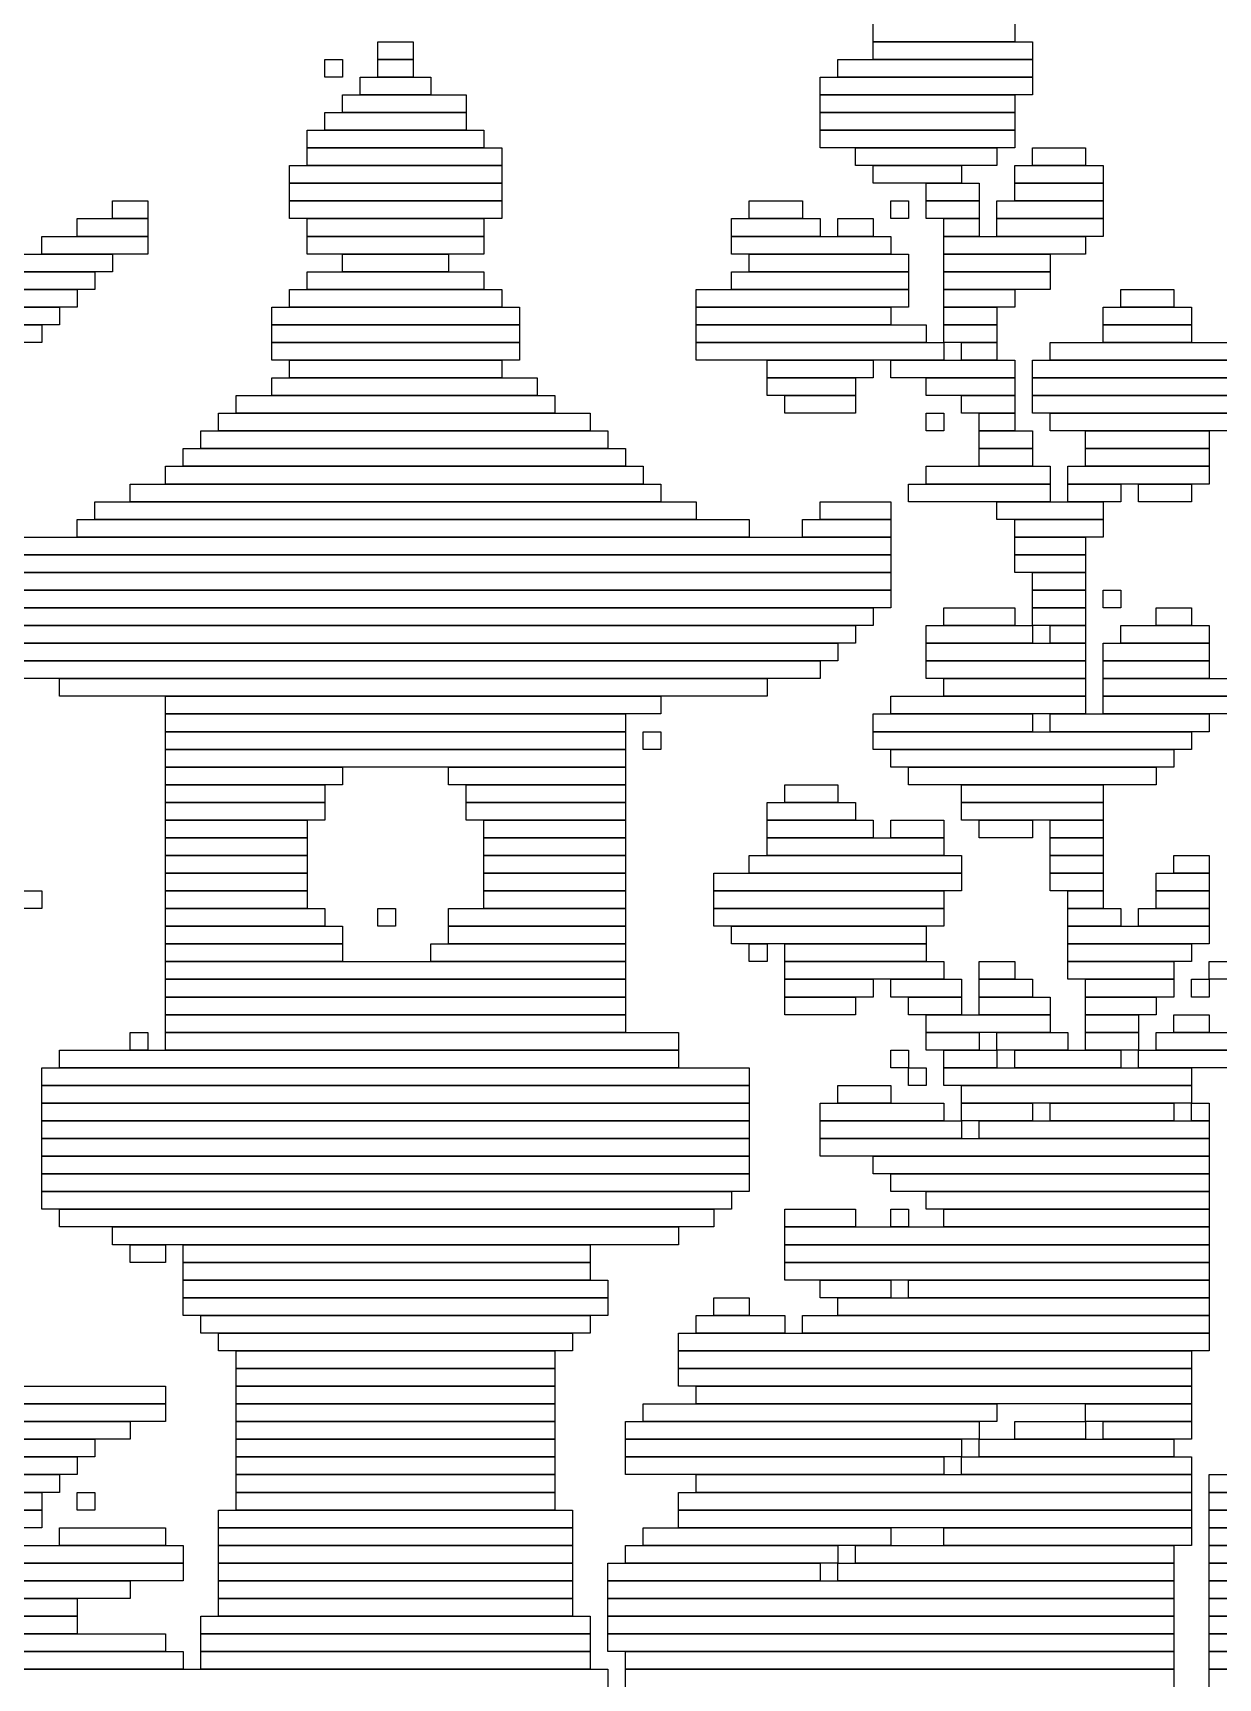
# Model space of a CAD drawing. Extents: x 292 to 731, y 307 to 718.
# Drawn here: x 350.5 to 417.5, y 429.5 to 522.5 of the extents above; entities that cross this region are included whole.
import ezdxf

# ---------------------------------------------------------------- set-up
doc = ezdxf.new("R2010")
doc.units = 0

msp = doc.modelspace()

# ---------------------------------------------------------------- linework, layer by layer
for p, q in [((398, 522), (398, 523)), ((406, 523), (406, 522)), ((370, 522), (372, 522)), ((370, 521), (370, 522)), ((372, 522), (372, 521)), ((406, 522), (398, 522)), ((398, 522), (407, 522)), ((398, 521), (398, 522)), ((407, 522), (407, 521)), ((367, 521), (368, 521)), ((367, 520), (367, 521)), ((368, 521), (368, 520)), ((372, 521), (370, 521)), ((370, 521), (372, 521)), ((370, 520), (370, 521)), ((372, 521), (372, 520)), ((396, 521), (407, 521)), ((396, 520), (396, 521)), ((407, 521), (398, 521)), ((407, 521), (407, 520)), ((368, 520), (367, 520)), ((369, 520), (373, 520)), ((369, 519), (369, 520)), ((372, 520), (370, 520)), ((373, 520), (373, 519)), ((395, 520), (407, 520)), ((395, 519), (395, 520)), ((407, 520), (396, 520)), ((407, 520), (407, 519)), ((368, 519), (375, 519)), ((368, 518), (368, 519)), ((373, 519), (369, 519)), ((375, 519), (375, 518)), ((407, 519), (395, 519)), ((395, 519), (406, 519)), ((395, 518), (395, 519)), ((406, 519), (406, 518)), ((367, 518), (375, 518)), ((367, 517), (367, 518)), ((375, 518), (368, 518)), ((375, 518), (375, 517)), ((406, 518), (395, 518)), ((395, 518), (406, 518)), ((395, 517), (395, 518)), ((406, 518), (406, 517)), ((366, 517), (376, 517)), ((366, 516), (366, 517)), ((375, 517), (367, 517)), ((376, 517), (376, 516)), ((406, 517), (395, 517)), ((395, 517), (406, 517)), ((395, 516), (395, 517)), ((406, 517), (406, 516)), ((376, 516), (366, 516)), ((366, 516), (377, 516)), ((366, 515), (366, 516)), ((377, 516), (377, 515)), ((406, 516), (395, 516)), ((397, 516), (405, 516)), ((397, 515), (397, 516)), ((405, 516), (405, 515)), ((407, 516), (410, 516)), ((407, 515), (407, 516)), ((410, 516), (410, 515)), ((365, 515), (377, 515)), ((365, 514), (365, 515)), ((377, 515), (366, 515)), ((377, 515), (377, 514)), ((405, 515), (397, 515)), ((398, 515), (403, 515)), ((398, 514), (398, 515)), ((403, 515), (403, 514)), ((406, 515), (411, 515)), ((406, 514), (406, 515)), ((410, 515), (407, 515)), ((411, 515), (411, 514)), ((377, 514), (365, 514)), ((365, 514), (377, 514)), ((365, 513), (365, 514)), ((377, 514), (377, 513)), ((403, 514), (398, 514)), ((401, 514), (404, 514)), ((401, 513), (401, 514)), ((404, 514), (404, 513)), ((411, 514), (406, 514)), ((406, 514), (411, 514)), ((406, 513), (406, 514)), ((411, 514), (411, 513)), ((355, 513), (357, 513)), ((355, 512), (355, 513)), ((357, 513), (357, 512)), ((377, 513), (365, 513)), ((365, 513), (377, 513)), ((365, 512), (365, 513)), ((377, 513), (377, 512)), ((391, 513), (394, 513)), ((391, 512), (391, 513)), ((394, 513), (394, 512)), ((399, 513), (400, 513)), ((399, 512), (399, 513)), ((400, 513), (400, 512)), ((404, 513), (401, 513)), ((401, 513), (404, 513)), ((401, 512), (401, 513)), ((404, 513), (404, 512)), ((405, 513), (411, 513)), ((405, 512), (405, 513)), ((411, 513), (406, 513)), ((411, 513), (411, 512)), ((353, 512), (357, 512)), ((353, 511), (353, 512)), ((357, 512), (355, 512)), ((357, 512), (357, 511)), ((377, 512), (365, 512)), ((366, 512), (376, 512)), ((366, 511), (366, 512)), ((376, 512), (376, 511)), ((390, 512), (395, 512)), ((390, 511), (390, 512)), ((394, 512), (391, 512)), ((395, 512), (395, 511)), ((396, 512), (398, 512)), ((396, 511), (396, 512)), ((398, 512), (398, 511)), ((400, 512), (399, 512)), ((404, 512), (401, 512)), ((402, 512), (404, 512)), ((402, 511), (402, 512)), ((404, 512), (404, 511)), ((411, 512), (405, 512)), ((405, 512), (411, 512)), ((405, 511), (405, 512)), ((411, 512), (411, 511)), ((351, 511), (357, 511)), ((351, 510), (351, 511)), ((357, 511), (353, 511)), ((357, 511), (357, 510)), ((376, 511), (366, 511)), ((366, 511), (376, 511)), ((366, 510), (366, 511)), ((376, 511), (376, 510)), ((395, 511), (390, 511)), ((390, 511), (399, 511)), ((390, 510), (390, 511)), ((398, 511), (396, 511)), ((399, 511), (399, 510)), ((404, 511), (402, 511)), ((402, 511), (410, 511)), ((402, 510), (402, 511)), ((411, 511), (405, 511)), ((410, 511), (410, 510)), ((349, 510), (355, 510)), ((357, 510), (351, 510)), ((355, 510), (355, 509)), ((376, 510), (366, 510)), ((368, 510), (374, 510)), ((368, 509), (368, 510)), ((374, 510), (374, 509)), ((399, 510), (390, 510)), ((391, 510), (400, 510)), ((391, 509), (391, 510)), ((400, 510), (400, 509)), ((410, 510), (402, 510)), ((402, 510), (408, 510)), ((402, 509), (402, 510)), ((408, 510), (408, 509)), ((347, 509), (354, 509)), ((355, 509), (349, 509)), ((354, 509), (354, 508)), ((366, 509), (376, 509)), ((366, 508), (366, 509)), ((374, 509), (368, 509)), ((376, 509), (376, 508)), ((390, 509), (400, 509)), ((390, 508), (390, 509)), ((400, 509), (391, 509)), ((400, 509), (400, 508)), ((408, 509), (402, 509)), ((402, 509), (408, 509)), ((402, 508), (402, 509)), ((408, 509), (408, 508)), ((345, 508), (353, 508)), ((354, 508), (347, 508)), ((353, 508), (353, 507)), ((365, 508), (377, 508)), ((365, 507), (365, 508)), ((376, 508), (366, 508)), ((377, 508), (377, 507)), ((388, 508), (400, 508)), ((388, 507), (388, 508)), ((400, 508), (390, 508)), ((400, 508), (400, 507)), ((408, 508), (402, 508)), ((402, 508), (406, 508)), ((402, 507), (402, 508)), ((406, 508), (406, 507)), ((412, 508), (415, 508)), ((412, 507), (412, 508)), ((415, 508), (415, 507)), ((344, 507), (352, 507)), ((353, 507), (345, 507)), ((352, 507), (352, 506)), ((364, 507), (378, 507)), ((364, 506), (364, 507)), ((377, 507), (365, 507)), ((378, 507), (378, 506)), ((400, 507), (388, 507)), ((388, 507), (399, 507)), ((388, 506), (388, 507)), ((399, 507), (399, 506)), ((406, 507), (402, 507)), ((402, 507), (405, 507)), ((402, 506), (402, 507)), ((405, 507), (405, 506)), ((411, 507), (416, 507)), ((411, 506), (411, 507)), ((415, 507), (412, 507)), ((416, 507), (416, 506)), ((352, 506), (344, 506)), ((344, 506), (351, 506)), ((351, 506), (351, 505)), ((378, 506), (364, 506)), ((364, 506), (378, 506)), ((364, 505), (364, 506)), ((378, 506), (378, 505)), ((399, 506), (388, 506)), ((388, 506), (401, 506)), ((388, 505), (388, 506)), ((401, 506), (401, 505)), ((405, 506), (402, 506)), ((402, 506), (405, 506)), ((402, 505), (402, 506)), ((405, 506), (405, 505)), ((416, 506), (411, 506)), ((411, 506), (416, 506)), ((411, 505), (411, 506)), ((416, 506), (416, 505)), ((351, 505), (344, 505)), ((378, 505), (364, 505)), ((364, 505), (378, 505)), ((364, 504), (364, 505)), ((378, 505), (378, 504)), ((401, 505), (388, 505)), ((388, 505), (402, 505)), ((388, 504), (388, 505)), ((405, 505), (402, 505)), ((402, 505), (402, 504)), ((403, 505), (405, 505)), ((403, 504), (403, 505)), ((405, 505), (405, 504)), ((408, 505), (419, 505)), ((408, 504), (408, 505)), ((416, 505), (411, 505)), ((378, 504), (364, 504)), ((365, 504), (377, 504)), ((365, 503), (365, 504)), ((377, 504), (377, 503)), ((402, 504), (388, 504)), ((392, 504), (398, 504)), ((392, 503), (392, 504)), ((398, 504), (398, 503)), ((399, 504), (406, 504)), ((399, 503), (399, 504)), ((405, 504), (403, 504)), ((406, 504), (406, 503)), ((407, 504), (420, 504)), ((407, 503), (407, 504)), ((419, 504), (408, 504)), ((364, 503), (379, 503)), ((364, 502), (364, 503)), ((377, 503), (365, 503)), ((379, 503), (379, 502)), ((398, 503), (392, 503)), ((392, 503), (397, 503)), ((392, 502), (392, 503)), ((397, 503), (397, 502)), ((406, 503), (399, 503)), ((401, 503), (406, 503)), ((401, 502), (401, 503)), ((406, 503), (406, 502)), ((420, 503), (407, 503)), ((407, 503), (420, 503)), ((407, 502), (407, 503)), ((362, 502), (380, 502)), ((362, 501), (362, 502)), ((379, 502), (364, 502)), ((380, 502), (380, 501)), ((397, 502), (392, 502)), ((393, 502), (397, 502)), ((393, 501), (393, 502)), ((397, 502), (397, 501)), ((406, 502), (401, 502)), ((403, 502), (406, 502)), ((403, 501), (403, 502)), ((406, 502), (406, 501)), ((420, 502), (407, 502)), ((407, 502), (420, 502)), ((407, 501), (407, 502)), ((361, 501), (382, 501)), ((361, 500), (361, 501)), ((380, 501), (362, 501)), ((382, 501), (382, 500)), ((397, 501), (393, 501)), ((401, 501), (402, 501)), ((401, 500), (401, 501)), ((402, 501), (402, 500)), ((406, 501), (403, 501)), ((404, 501), (406, 501)), ((404, 500), (404, 501)), ((406, 501), (406, 500)), ((420, 501), (407, 501)), ((408, 501), (419, 501)), ((408, 500), (408, 501)), ((360, 500), (383, 500)), ((360, 499), (360, 500)), ((382, 500), (361, 500)), ((383, 500), (383, 499)), ((402, 500), (401, 500)), ((406, 500), (404, 500)), ((404, 500), (407, 500)), ((404, 499), (404, 500)), ((407, 500), (407, 499)), ((419, 500), (408, 500)), ((410, 500), (417, 500)), ((410, 499), (410, 500)), ((417, 500), (417, 499)), ((359, 499), (384, 499)), ((359, 498), (359, 499)), ((383, 499), (360, 499)), ((384, 499), (384, 498)), ((407, 499), (404, 499)), ((404, 499), (407, 499)), ((404, 498), (404, 499)), ((407, 499), (407, 498)), ((417, 499), (410, 499)), ((410, 499), (417, 499)), ((410, 498), (410, 499)), ((417, 499), (417, 498)), ((358, 498), (385, 498)), ((358, 497), (358, 498)), ((384, 498), (359, 498)), ((385, 498), (385, 497)), ((401, 498), (408, 498)), ((401, 497), (401, 498)), ((407, 498), (404, 498)), ((408, 498), (408, 497)), ((409, 498), (417, 498)), ((409, 497), (409, 498)), ((417, 498), (410, 498)), ((417, 498), (417, 497)), ((356, 497), (386, 497)), ((356, 496), (356, 497)), ((385, 497), (358, 497)), ((386, 497), (386, 496)), ((400, 497), (408, 497)), ((400, 496), (400, 497)), ((408, 497), (401, 497)), ((408, 497), (408, 496)), ((417, 497), (409, 497)), ((409, 497), (412, 497)), ((409, 496), (409, 497)), ((412, 497), (412, 496)), ((413, 497), (416, 497)), ((413, 496), (413, 497)), ((416, 497), (416, 496)), ((354, 496), (388, 496)), ((354, 495), (354, 496)), ((386, 496), (356, 496)), ((388, 496), (388, 495)), ((395, 496), (399, 496)), ((395, 495), (395, 496)), ((399, 496), (399, 495)), ((408, 496), (400, 496)), ((405, 496), (411, 496)), ((405, 495), (405, 496)), ((412, 496), (409, 496)), ((411, 496), (411, 495)), ((416, 496), (413, 496)), ((353, 495), (391, 495)), ((353, 494), (353, 495)), ((388, 495), (354, 495)), ((391, 495), (391, 494)), ((394, 495), (399, 495)), ((394, 494), (394, 495)), ((399, 495), (395, 495)), ((399, 495), (399, 494)), ((411, 495), (405, 495)), ((406, 495), (411, 495)), ((406, 494), (406, 495)), ((411, 495), (411, 494)), ((342, 494), (399, 494)), ((391, 494), (353, 494)), ((399, 494), (394, 494)), ((399, 494), (399, 493)), ((411, 494), (406, 494)), ((406, 494), (410, 494)), ((406, 493), (406, 494)), ((410, 494), (410, 493)), ((399, 493), (342, 493)), ((342, 493), (399, 493)), ((399, 493), (399, 492)), ((410, 493), (406, 493)), ((406, 493), (410, 493)), ((406, 492), (406, 493)), ((410, 493), (410, 492)), ((399, 492), (342, 492)), ((343, 492), (399, 492)), ((399, 492), (399, 491)), ((410, 492), (406, 492)), ((407, 492), (410, 492)), ((407, 491), (407, 492)), ((410, 492), (410, 491)), ((399, 491), (343, 491)), ((343, 491), (399, 491)), ((399, 491), (399, 490)), ((410, 491), (407, 491)), ((407, 491), (410, 491)), ((407, 490), (407, 491)), ((410, 491), (410, 490)), ((411, 491), (412, 491)), ((411, 490), (411, 491)), ((412, 491), (412, 490)), ((399, 490), (343, 490)), ((344, 490), (398, 490)), ((398, 490), (398, 489)), ((402, 490), (406, 490)), ((402, 489), (402, 490)), ((406, 490), (406, 489)), ((410, 490), (407, 490)), ((407, 490), (410, 490)), ((407, 489), (407, 490)), ((410, 490), (410, 489)), ((412, 490), (411, 490)), ((414, 490), (416, 490)), ((414, 489), (414, 490)), ((416, 490), (416, 489)), ((398, 489), (344, 489)), ((344, 489), (397, 489)), ((397, 489), (397, 488)), ((401, 489), (407, 489)), ((401, 488), (401, 489)), ((406, 489), (402, 489)), ((410, 489), (407, 489)), ((407, 489), (407, 488)), ((408, 489), (410, 489)), ((408, 488), (408, 489)), ((410, 489), (410, 488)), ((412, 489), (417, 489)), ((412, 488), (412, 489)), ((416, 489), (414, 489)), ((417, 489), (417, 488)), ((397, 488), (344, 488)), ((345, 488), (396, 488)), ((396, 488), (396, 487)), ((407, 488), (401, 488)), ((401, 488), (410, 488)), ((401, 487), (401, 488)), ((410, 488), (408, 488)), ((410, 488), (410, 487)), ((411, 488), (417, 488)), ((411, 487), (411, 488)), ((417, 488), (412, 488)), ((417, 488), (417, 487)), ((396, 487), (345, 487)), ((347, 487), (395, 487)), ((395, 487), (395, 486)), ((410, 487), (401, 487)), ((401, 487), (410, 487)), ((401, 486), (401, 487)), ((410, 487), (410, 486)), ((417, 487), (411, 487)), ((411, 487), (417, 487)), ((411, 486), (411, 487)), ((417, 487), (417, 486)), ((395, 486), (347, 486)), ((352, 486), (392, 486)), ((352, 485), (352, 486)), ((392, 486), (392, 485)), ((410, 486), (401, 486)), ((402, 486), (410, 486)), ((402, 485), (402, 486)), ((410, 486), (410, 485)), ((417, 486), (411, 486)), ((411, 486), (418, 486)), ((411, 485), (411, 486)), ((392, 485), (352, 485)), ((358, 485), (386, 485)), ((358, 484), (358, 485)), ((386, 485), (386, 484)), ((399, 485), (410, 485)), ((399, 484), (399, 485)), ((410, 485), (402, 485)), ((410, 485), (410, 484)), ((418, 485), (411, 485)), ((411, 485), (418, 485)), ((411, 484), (411, 485)), ((386, 484), (358, 484)), ((358, 484), (384, 484)), ((358, 483), (358, 484)), ((384, 484), (384, 483)), ((398, 484), (407, 484)), ((398, 483), (398, 484)), ((410, 484), (399, 484)), ((407, 484), (407, 483)), ((408, 484), (417, 484)), ((408, 483), (408, 484)), ((418, 484), (411, 484)), ((417, 484), (417, 483)), ((384, 483), (358, 483)), ((358, 483), (384, 483)), ((358, 482), (358, 483)), ((384, 483), (384, 482)), ((385, 483), (386, 483)), ((385, 482), (385, 483)), ((386, 483), (386, 482)), ((407, 483), (398, 483)), ((398, 483), (416, 483)), ((398, 482), (398, 483)), ((417, 483), (408, 483)), ((416, 483), (416, 482)), ((384, 482), (358, 482)), ((358, 482), (384, 482)), ((358, 481), (358, 482)), ((384, 482), (384, 481)), ((386, 482), (385, 482)), ((416, 482), (398, 482)), ((399, 482), (415, 482)), ((399, 481), (399, 482)), ((415, 482), (415, 481)), ((384, 481), (358, 481)), ((358, 481), (368, 481)), ((358, 480), (358, 481)), ((368, 481), (368, 480)), ((374, 481), (384, 481)), ((374, 480), (374, 481)), ((384, 481), (384, 480)), ((415, 481), (399, 481)), ((400, 481), (414, 481)), ((400, 480), (400, 481)), ((414, 481), (414, 480)), ((368, 480), (358, 480)), ((358, 480), (367, 480)), ((358, 479), (358, 480)), ((367, 480), (367, 479)), ((384, 480), (374, 480)), ((375, 480), (384, 480)), ((375, 479), (375, 480)), ((384, 480), (384, 479)), ((393, 480), (396, 480)), ((393, 479), (393, 480)), ((396, 480), (396, 479)), ((414, 480), (400, 480)), ((403, 480), (411, 480)), ((403, 479), (403, 480)), ((411, 480), (411, 479)), ((367, 479), (358, 479)), ((358, 479), (367, 479)), ((358, 478), (358, 479)), ((367, 479), (367, 478)), ((384, 479), (375, 479)), ((375, 479), (384, 479)), ((375, 478), (375, 479)), ((384, 479), (384, 478)), ((392, 479), (397, 479)), ((392, 478), (392, 479)), ((396, 479), (393, 479)), ((397, 479), (397, 478)), ((411, 479), (403, 479)), ((403, 479), (411, 479)), ((403, 478), (403, 479)), ((411, 479), (411, 478)), ((367, 478), (358, 478)), ((358, 478), (366, 478)), ((358, 477), (358, 478)), ((366, 478), (366, 477)), ((384, 478), (375, 478)), ((376, 478), (384, 478)), ((376, 477), (376, 478)), ((384, 478), (384, 477)), ((397, 478), (392, 478)), ((392, 478), (398, 478)), ((392, 477), (392, 478)), ((398, 478), (398, 477)), ((399, 478), (402, 478)), ((399, 477), (399, 478)), ((402, 478), (402, 477)), ((411, 478), (403, 478)), ((404, 478), (407, 478)), ((404, 477), (404, 478)), ((407, 478), (407, 477)), ((408, 478), (411, 478)), ((408, 477), (408, 478)), ((411, 478), (411, 477)), ((366, 477), (358, 477)), ((358, 477), (366, 477)), ((358, 476), (358, 477)), ((366, 477), (366, 476)), ((384, 477), (376, 477)), ((376, 477), (384, 477)), ((376, 476), (376, 477)), ((384, 477), (384, 476)), ((398, 477), (392, 477)), ((392, 477), (402, 477)), ((392, 476), (392, 477)), ((402, 477), (399, 477)), ((402, 477), (402, 476)), ((407, 477), (404, 477)), ((411, 477), (408, 477)), ((408, 477), (411, 477)), ((408, 476), (408, 477)), ((411, 477), (411, 476)), ((366, 476), (358, 476)), ((358, 476), (366, 476)), ((358, 475), (358, 476)), ((366, 476), (366, 475)), ((384, 476), (376, 476)), ((376, 476), (384, 476)), ((376, 475), (376, 476)), ((384, 476), (384, 475)), ((391, 476), (403, 476)), ((391, 475), (391, 476)), ((402, 476), (392, 476)), ((403, 476), (403, 475)), ((411, 476), (408, 476)), ((408, 476), (411, 476)), ((408, 475), (408, 476)), ((411, 476), (411, 475)), ((415, 476), (417, 476)), ((415, 475), (415, 476)), ((417, 476), (417, 475)), ((366, 475), (358, 475)), ((358, 475), (366, 475)), ((358, 474), (358, 475)), ((366, 475), (366, 474)), ((384, 475), (376, 475)), ((376, 475), (384, 475)), ((376, 474), (376, 475)), ((384, 475), (384, 474)), ((389, 475), (403, 475)), ((389, 474), (389, 475)), ((403, 475), (391, 475)), ((403, 475), (403, 474)), ((411, 475), (408, 475)), ((408, 475), (411, 475)), ((408, 474), (408, 475)), ((411, 475), (411, 474)), ((414, 475), (417, 475)), ((414, 474), (414, 475)), ((417, 475), (415, 475)), ((417, 475), (417, 474)), ((348, 474), (351, 474)), ((351, 474), (351, 473)), ((366, 474), (358, 474)), ((358, 474), (366, 474)), ((358, 473), (358, 474)), ((366, 474), (366, 473)), ((384, 474), (376, 474)), ((376, 474), (384, 474)), ((376, 473), (376, 474)), ((384, 474), (384, 473)), ((403, 474), (389, 474)), ((389, 474), (402, 474)), ((389, 473), (389, 474)), ((402, 474), (402, 473)), ((411, 474), (408, 474)), ((409, 474), (411, 474)), ((409, 473), (409, 474)), ((411, 474), (411, 473)), ((417, 474), (414, 474)), ((414, 474), (417, 474)), ((414, 473), (414, 474)), ((417, 474), (417, 473)), ((351, 473), (348, 473)), ((366, 473), (358, 473)), ((358, 473), (367, 473)), ((358, 472), (358, 473)), ((367, 473), (367, 472)), ((370, 473), (371, 473)), ((370, 472), (370, 473)), ((371, 473), (371, 472)), ((374, 473), (384, 473)), ((374, 472), (374, 473)), ((384, 473), (376, 473)), ((384, 473), (384, 472)), ((402, 473), (389, 473)), ((389, 473), (402, 473)), ((389, 472), (389, 473)), ((402, 473), (402, 472)), ((411, 473), (409, 473)), ((409, 473), (412, 473)), ((409, 472), (409, 473)), ((412, 473), (412, 472)), ((413, 473), (417, 473)), ((413, 472), (413, 473)), ((417, 473), (414, 473)), ((417, 473), (417, 472)), ((367, 472), (358, 472)), ((358, 472), (368, 472)), ((358, 471), (358, 472)), ((368, 472), (368, 471)), ((371, 472), (370, 472)), ((384, 472), (374, 472)), ((374, 472), (384, 472)), ((374, 471), (374, 472)), ((384, 472), (384, 471)), ((402, 472), (389, 472)), ((390, 472), (401, 472)), ((390, 471), (390, 472)), ((401, 472), (401, 471)), ((412, 472), (409, 472)), ((409, 472), (417, 472)), ((409, 471), (409, 472)), ((417, 472), (413, 472)), ((417, 472), (417, 471)), ((368, 471), (358, 471)), ((358, 471), (368, 471)), ((358, 470), (358, 471)), ((368, 471), (368, 470)), ((373, 471), (384, 471)), ((373, 470), (373, 471)), ((384, 471), (374, 471)), ((384, 471), (384, 470)), ((401, 471), (390, 471)), ((391, 471), (392, 471)), ((391, 470), (391, 471)), ((392, 471), (392, 470)), ((393, 471), (401, 471)), ((393, 470), (393, 471)), ((401, 471), (401, 470)), ((417, 471), (409, 471)), ((409, 471), (416, 471)), ((409, 470), (409, 471)), ((416, 471), (416, 470)), ((368, 470), (358, 470)), ((358, 470), (384, 470)), ((358, 469), (358, 470)), ((384, 470), (373, 470)), ((384, 470), (384, 469)), ((392, 470), (391, 470)), ((401, 470), (393, 470)), ((393, 470), (402, 470)), ((393, 469), (393, 470)), ((402, 470), (402, 469)), ((404, 470), (406, 470)), ((404, 469), (404, 470)), ((406, 470), (406, 469)), ((416, 470), (409, 470)), ((409, 470), (415, 470)), ((409, 469), (409, 470)), ((415, 470), (415, 469)), ((417, 470), (418, 470)), ((417, 469), (417, 470)), ((384, 469), (358, 469)), ((358, 469), (384, 469)), ((358, 468), (358, 469)), ((384, 469), (384, 468)), ((402, 469), (393, 469)), ((393, 469), (398, 469)), ((393, 468), (393, 469)), ((398, 469), (398, 468)), ((399, 469), (403, 469)), ((399, 468), (399, 469)), ((403, 469), (403, 468)), ((406, 469), (404, 469)), ((404, 469), (407, 469)), ((404, 468), (404, 469)), ((407, 469), (407, 468)), ((415, 469), (409, 469)), ((410, 469), (415, 469)), ((410, 468), (410, 469)), ((415, 469), (415, 468)), ((416, 469), (417, 469)), ((416, 468), (416, 469)), ((418, 469), (417, 469)), ((417, 469), (417, 468)), ((384, 468), (358, 468)), ((358, 468), (384, 468)), ((358, 467), (358, 468)), ((384, 468), (384, 467)), ((398, 468), (393, 468)), ((393, 468), (397, 468)), ((393, 467), (393, 468)), ((397, 468), (397, 467)), ((403, 468), (399, 468)), ((400, 468), (403, 468)), ((400, 467), (400, 468)), ((403, 468), (403, 467)), ((407, 468), (404, 468)), ((404, 468), (408, 468)), ((404, 467), (404, 468)), ((408, 468), (408, 467)), ((415, 468), (410, 468)), ((410, 468), (414, 468)), ((410, 467), (410, 468)), ((414, 468), (414, 467)), ((417, 468), (416, 468)), ((384, 467), (358, 467)), ((358, 467), (384, 467)), ((358, 466), (358, 467)), ((384, 467), (384, 466)), ((397, 467), (393, 467)), ((403, 467), (400, 467)), ((401, 467), (408, 467)), ((401, 466), (401, 467)), ((408, 467), (404, 467)), ((408, 467), (408, 466)), ((414, 467), (410, 467)), ((410, 467), (413, 467)), ((410, 466), (410, 467)), ((413, 467), (413, 466)), ((415, 467), (417, 467)), ((415, 466), (415, 467)), ((417, 467), (417, 466)), ((356, 466), (357, 466)), ((356, 465), (356, 466)), ((357, 466), (357, 465)), ((384, 466), (358, 466)), ((358, 466), (387, 466)), ((358, 465), (358, 466)), ((387, 466), (387, 465)), ((408, 466), (401, 466)), ((401, 466), (404, 466)), ((401, 465), (401, 466)), ((404, 466), (404, 465)), ((405, 466), (409, 466)), ((405, 465), (405, 466)), ((409, 466), (409, 465)), ((413, 466), (410, 466)), ((410, 466), (413, 466)), ((410, 465), (410, 466)), ((413, 466), (413, 465)), ((414, 466), (418, 466)), ((414, 465), (414, 466)), ((417, 466), (415, 466)), ((352, 465), (387, 465)), ((352, 464), (352, 465)), ((357, 465), (356, 465)), ((387, 465), (358, 465)), ((387, 465), (387, 464)), ((399, 465), (400, 465)), ((399, 464), (399, 465)), ((400, 465), (400, 464)), ((404, 465), (401, 465)), ((402, 465), (405, 465)), ((402, 464), (402, 465)), ((409, 465), (405, 465)), ((405, 465), (405, 464)), ((406, 465), (412, 465)), ((406, 464), (406, 465)), ((413, 465), (410, 465)), ((412, 465), (412, 464)), ((413, 465), (418, 465)), ((413, 464), (413, 465)), ((418, 465), (414, 465)), ((351, 464), (391, 464)), ((351, 463), (351, 464)), ((387, 464), (352, 464)), ((391, 464), (391, 463)), ((400, 464), (399, 464)), ((400, 464), (401, 464)), ((400, 463), (400, 464)), ((401, 464), (401, 463)), ((405, 464), (402, 464)), ((402, 464), (416, 464)), ((402, 463), (402, 464)), ((412, 464), (406, 464)), ((418, 464), (413, 464)), ((416, 464), (416, 463)), ((391, 463), (351, 463)), ((351, 463), (391, 463)), ((351, 462), (351, 463)), ((391, 463), (391, 462)), ((396, 463), (399, 463)), ((396, 462), (396, 463)), ((399, 463), (399, 462)), ((401, 463), (400, 463)), ((416, 463), (402, 463)), ((403, 463), (416, 463)), ((403, 462), (403, 463)), ((416, 463), (416, 462)), ((391, 462), (351, 462)), ((351, 462), (391, 462)), ((351, 461), (351, 462)), ((391, 462), (391, 461)), ((395, 462), (402, 462)), ((395, 461), (395, 462)), ((399, 462), (396, 462)), ((402, 462), (402, 461)), ((416, 462), (403, 462)), ((403, 462), (407, 462)), ((403, 461), (403, 462)), ((407, 462), (407, 461)), ((408, 462), (415, 462)), ((408, 461), (408, 462)), ((415, 462), (415, 461)), ((416, 462), (417, 462)), ((416, 461), (416, 462)), ((417, 462), (417, 461)), ((391, 461), (351, 461)), ((351, 461), (391, 461)), ((351, 460), (351, 461)), ((391, 461), (391, 460)), ((402, 461), (395, 461)), ((395, 461), (403, 461)), ((395, 460), (395, 461)), ((407, 461), (403, 461)), ((403, 461), (403, 460)), ((404, 461), (417, 461)), ((404, 460), (404, 461)), ((415, 461), (408, 461)), ((417, 461), (416, 461)), ((417, 461), (417, 460)), ((391, 460), (351, 460)), ((351, 460), (391, 460)), ((351, 459), (351, 460)), ((391, 460), (391, 459)), ((403, 460), (395, 460)), ((395, 460), (417, 460)), ((395, 459), (395, 460)), ((417, 460), (404, 460)), ((417, 460), (417, 459)), ((391, 459), (351, 459)), ((351, 459), (391, 459)), ((351, 458), (351, 459)), ((391, 459), (391, 458)), ((417, 459), (395, 459)), ((398, 459), (417, 459)), ((398, 458), (398, 459)), ((417, 459), (417, 458)), ((391, 458), (351, 458)), ((351, 458), (391, 458)), ((351, 457), (351, 458)), ((391, 458), (391, 457)), ((417, 458), (398, 458)), ((399, 458), (417, 458)), ((399, 457), (399, 458)), ((417, 458), (417, 457)), ((391, 457), (351, 457)), ((351, 457), (390, 457)), ((351, 456), (351, 457)), ((390, 457), (390, 456)), ((417, 457), (399, 457)), ((401, 457), (417, 457)), ((401, 456), (401, 457)), ((417, 457), (417, 456)), ((390, 456), (351, 456)), ((352, 456), (389, 456)), ((352, 455), (352, 456)), ((389, 456), (389, 455)), ((393, 456), (397, 456)), ((393, 455), (393, 456)), ((397, 456), (397, 455)), ((399, 456), (400, 456)), ((399, 455), (399, 456)), ((400, 456), (400, 455)), ((417, 456), (401, 456)), ((402, 456), (417, 456)), ((402, 455), (402, 456)), ((417, 456), (417, 455)), ((389, 455), (352, 455)), ((355, 455), (387, 455)), ((355, 454), (355, 455)), ((387, 455), (387, 454)), ((397, 455), (393, 455)), ((393, 455), (417, 455)), ((393, 454), (393, 455)), ((400, 455), (399, 455)), ((417, 455), (402, 455)), ((417, 455), (417, 454)), ((387, 454), (355, 454)), ((356, 454), (358, 454)), ((356, 453), (356, 454)), ((358, 454), (358, 453)), ((359, 454), (382, 454)), ((359, 453), (359, 454)), ((382, 454), (382, 453)), ((417, 454), (393, 454)), ((393, 454), (417, 454)), ((393, 453), (393, 454)), ((417, 454), (417, 453)), ((358, 453), (356, 453)), ((382, 453), (359, 453)), ((359, 453), (382, 453)), ((359, 452), (359, 453)), ((382, 453), (382, 452)), ((417, 453), (393, 453)), ((393, 453), (417, 453)), ((393, 452), (393, 453)), ((417, 453), (417, 452)), ((382, 452), (359, 452)), ((359, 452), (383, 452)), ((359, 451), (359, 452)), ((383, 452), (383, 451)), ((417, 452), (393, 452)), ((395, 452), (399, 452)), ((395, 451), (395, 452)), ((399, 452), (399, 451)), ((400, 452), (417, 452)), ((400, 451), (400, 452)), ((417, 452), (417, 451)), ((383, 451), (359, 451)), ((359, 451), (383, 451)), ((359, 450), (359, 451)), ((383, 451), (383, 450)), ((389, 451), (391, 451)), ((389, 450), (389, 451)), ((391, 451), (391, 450)), ((399, 451), (395, 451)), ((396, 451), (417, 451)), ((396, 450), (396, 451)), ((417, 451), (400, 451)), ((417, 451), (417, 450)), ((383, 450), (359, 450)), ((360, 450), (382, 450)), ((360, 449), (360, 450)), ((382, 450), (382, 449)), ((388, 450), (393, 450)), ((388, 449), (388, 450)), ((391, 450), (389, 450)), ((393, 450), (393, 449)), ((394, 450), (417, 450)), ((394, 449), (394, 450)), ((417, 450), (396, 450)), ((417, 450), (417, 449)), ((382, 449), (360, 449)), ((361, 449), (381, 449)), ((361, 448), (361, 449)), ((381, 449), (381, 448)), ((387, 449), (417, 449)), ((387, 448), (387, 449)), ((393, 449), (388, 449)), ((417, 449), (394, 449)), ((417, 449), (417, 448)), ((381, 448), (361, 448)), ((362, 448), (380, 448)), ((362, 447), (362, 448)), ((380, 448), (380, 447)), ((417, 448), (387, 448)), ((387, 448), (416, 448)), ((387, 447), (387, 448)), ((416, 448), (416, 447)), ((380, 447), (362, 447)), ((362, 447), (380, 447)), ((362, 446), (362, 447)), ((380, 447), (380, 446)), ((416, 447), (387, 447)), ((387, 447), (416, 447)), ((387, 446), (387, 447)), ((416, 447), (416, 446)), ((350, 446), (358, 446)), ((358, 446), (358, 445)), ((380, 446), (362, 446)), ((362, 446), (380, 446)), ((362, 445), (362, 446)), ((380, 446), (380, 445)), ((416, 446), (387, 446)), ((388, 446), (416, 446)), ((388, 445), (388, 446)), ((416, 446), (416, 445)), ((348, 445), (358, 445)), ((358, 445), (350, 445)), ((358, 445), (358, 444)), ((380, 445), (362, 445)), ((362, 445), (380, 445)), ((362, 444), (362, 445)), ((380, 445), (380, 444)), ((385, 445), (405, 445)), ((385, 444), (385, 445)), ((416, 445), (388, 445)), ((405, 445), (405, 444)), ((410, 445), (416, 445)), ((410, 444), (410, 445)), ((416, 445), (416, 444)), ((347, 444), (356, 444)), ((358, 444), (348, 444)), ((356, 444), (356, 443)), ((380, 444), (362, 444)), ((362, 444), (380, 444)), ((362, 443), (362, 444)), ((380, 444), (380, 443)), ((384, 444), (404, 444)), ((384, 443), (384, 444)), ((405, 444), (385, 444)), ((404, 444), (404, 443)), ((406, 444), (410, 444)), ((406, 443), (406, 444)), ((416, 444), (410, 444)), ((410, 444), (410, 443)), ((411, 444), (416, 444)), ((411, 443), (411, 444)), ((416, 444), (416, 443)), ((346, 443), (354, 443)), ((356, 443), (347, 443)), ((354, 443), (354, 442)), ((380, 443), (362, 443)), ((362, 443), (380, 443)), ((362, 442), (362, 443)), ((380, 443), (380, 442)), ((404, 443), (384, 443)), ((384, 443), (403, 443)), ((384, 442), (384, 443)), ((403, 443), (403, 442)), ((404, 443), (415, 443)), ((404, 442), (404, 443)), ((410, 443), (406, 443)), ((416, 443), (411, 443)), ((415, 443), (415, 442)), ((340, 442), (353, 442)), ((354, 442), (346, 442)), ((353, 442), (353, 441)), ((380, 442), (362, 442)), ((362, 442), (380, 442)), ((362, 441), (362, 442)), ((380, 442), (380, 441)), ((403, 442), (384, 442)), ((384, 442), (402, 442)), ((384, 441), (384, 442)), ((402, 442), (402, 441)), ((403, 442), (416, 442)), ((403, 441), (403, 442)), ((415, 442), (404, 442)), ((416, 442), (416, 441)), ((339, 441), (352, 441)), ((353, 441), (340, 441)), ((352, 441), (352, 440)), ((380, 441), (362, 441)), ((362, 441), (380, 441)), ((362, 440), (362, 441)), ((380, 441), (380, 440)), ((402, 441), (384, 441)), ((388, 441), (416, 441)), ((388, 440), (388, 441)), ((416, 441), (403, 441)), ((416, 441), (416, 440)), ((417, 441), (438, 441)), ((417, 440), (417, 441)), ((352, 440), (339, 440)), ((339, 440), (351, 440)), ((351, 440), (351, 439)), ((353, 440), (354, 440)), ((353, 439), (353, 440)), ((354, 440), (354, 439)), ((380, 440), (362, 440)), ((362, 440), (380, 440)), ((362, 439), (362, 440)), ((380, 440), (380, 439)), ((387, 440), (416, 440)), ((387, 439), (387, 440)), ((416, 440), (388, 440)), ((416, 440), (416, 439)), ((438, 440), (417, 440)), ((417, 440), (437, 440)), ((417, 439), (417, 440)), ((322, 439), (351, 439)), ((351, 439), (339, 439)), ((351, 439), (351, 438)), ((354, 439), (353, 439)), ((361, 439), (381, 439)), ((361, 438), (361, 439)), ((380, 439), (362, 439)), ((381, 439), (381, 438)), ((416, 439), (387, 439)), ((387, 439), (416, 439)), ((387, 438), (387, 439)), ((416, 439), (416, 438)), ((437, 439), (417, 439)), ((417, 439), (437, 439)), ((417, 438), (417, 439)), ((351, 438), (322, 438)), ((352, 438), (358, 438)), ((352, 437), (352, 438)), ((358, 438), (358, 437)), ((381, 438), (361, 438)), ((361, 438), (381, 438)), ((361, 437), (361, 438)), ((381, 438), (381, 437)), ((385, 438), (399, 438)), ((385, 437), (385, 438)), ((416, 438), (387, 438)), ((399, 438), (399, 437)), ((402, 438), (416, 438)), ((402, 437), (402, 438)), ((416, 438), (416, 437)), ((437, 438), (417, 438)), ((417, 438), (437, 438)), ((417, 437), (417, 438)), ((350, 437), (359, 437)), ((358, 437), (352, 437)), ((359, 437), (359, 436)), ((381, 437), (361, 437)), ((361, 437), (381, 437)), ((361, 436), (361, 437)), ((381, 437), (381, 436)), ((384, 437), (396, 437)), ((384, 436), (384, 437)), ((399, 437), (385, 437)), ((396, 437), (396, 436)), ((397, 437), (415, 437)), ((397, 436), (397, 437)), ((416, 437), (402, 437)), ((415, 437), (415, 436)), ((437, 437), (417, 437)), ((417, 437), (437, 437)), ((417, 436), (417, 437)), ((312, 436), (359, 436)), ((359, 436), (350, 436)), ((359, 436), (359, 435)), ((381, 436), (361, 436)), ((361, 436), (381, 436)), ((361, 435), (361, 436)), ((381, 436), (381, 435)), ((383, 436), (395, 436)), ((383, 435), (383, 436)), ((396, 436), (384, 436)), ((395, 436), (395, 435)), ((396, 436), (415, 436)), ((396, 435), (396, 436)), ((415, 436), (397, 436)), ((415, 436), (415, 435)), ((437, 436), (417, 436)), ((417, 436), (437, 436)), ((417, 435), (417, 436)), ((359, 435), (312, 435)), ((313, 435), (356, 435)), ((356, 435), (356, 434)), ((381, 435), (361, 435)), ((361, 435), (381, 435)), ((361, 434), (361, 435)), ((381, 435), (381, 434)), ((395, 435), (383, 435)), ((383, 435), (415, 435)), ((383, 434), (383, 435)), ((415, 435), (396, 435)), ((415, 435), (415, 434)), ((437, 435), (417, 435)), ((417, 435), (437, 435)), ((417, 434), (417, 435)), ((305, 434), (353, 434)), ((356, 434), (313, 434)), ((353, 434), (353, 433)), ((381, 434), (361, 434)), ((361, 434), (381, 434)), ((361, 433), (361, 434)), ((381, 434), (381, 433)), ((415, 434), (383, 434)), ((383, 434), (415, 434)), ((383, 433), (383, 434)), ((415, 434), (415, 433)), ((437, 434), (417, 434)), ((417, 434), (437, 434)), ((417, 433), (417, 434)), ((353, 433), (305, 433)), ((306, 433), (353, 433)), ((353, 433), (353, 432)), ((360, 433), (382, 433)), ((360, 432), (360, 433)), ((381, 433), (361, 433)), ((382, 433), (382, 432)), ((415, 433), (383, 433)), ((383, 433), (415, 433)), ((383, 432), (383, 433)), ((415, 433), (415, 432)), ((437, 433), (417, 433)), ((417, 433), (437, 433)), ((417, 432), (417, 433)), ((353, 432), (306, 432)), ((307, 432), (358, 432)), ((358, 432), (358, 431)), ((382, 432), (360, 432)), ((360, 432), (382, 432)), ((360, 431), (360, 432)), ((382, 432), (382, 431)), ((415, 432), (383, 432)), ((383, 432), (415, 432)), ((383, 431), (383, 432)), ((415, 432), (415, 431)), ((437, 432), (417, 432)), ((417, 432), (437, 432)), ((417, 431), (417, 432)), ((358, 431), (307, 431)), ((308, 431), (359, 431)), ((359, 431), (359, 430)), ((382, 431), (360, 431)), ((360, 431), (382, 431)), ((360, 430), (360, 431)), ((382, 431), (382, 430)), ((415, 431), (383, 431)), ((384, 431), (415, 431)), ((384, 430), (384, 431)), ((415, 431), (415, 430)), ((437, 431), (417, 431)), ((417, 431), (437, 431)), ((417, 430), (417, 431)), ((359, 430), (308, 430)), ((309, 430), (383, 430)), ((382, 430), (360, 430)), ((383, 430), (383, 429)), ((415, 430), (384, 430)), ((384, 430), (415, 430)), ((384, 429), (384, 430)), ((415, 430), (415, 429)), ((437, 430), (417, 430)), ((417, 430), (437, 430)), ((417, 429), (417, 430))]:
    msp.add_line(p, q)

doc.saveas('drawing.dxf')
